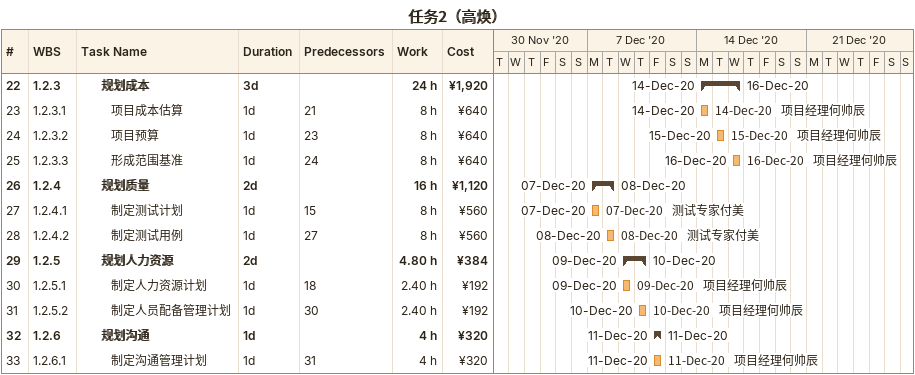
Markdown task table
任务2（高焕）

| ID | WBS | Task | Duration | Start | Finish | Predecessors | Resources | Work (h) | Cost (¥) |
|---|---|---|---|---|---|---|---|---|---|
| 22 | 1.2.3 | **规划成本** | 3d | 2020-12-14 | 2020-12-16 |  |  | 24 | 1920 |
| 23 | 1.2.3.1 | 项目成本估算 | 1d | 2020-12-14 | 2020-12-14 | 21 | 项目经理何帅辰 | 8 | 640 |
| 24 | 1.2.3.2 | 项目预算 | 1d | 2020-12-15 | 2020-12-15 | 23 | 项目经理何帅辰 | 8 | 640 |
| 25 | 1.2.3.3 | 形成范围基准 | 1d | 2020-12-16 | 2020-12-16 | 24 | 项目经理何帅辰 | 8 | 640 |
| 26 | 1.2.4 | **规划质量** | 2d | 2020-12-07 | 2020-12-08 |  |  | 16 | 1120 |
| 27 | 1.2.4.1 | 制定测试计划 | 1d | 2020-12-07 | 2020-12-07 | 15 | 测试专家付美 | 8 | 560 |
| 28 | 1.2.4.2 | 制定测试用例 | 1d | 2020-12-08 | 2020-12-08 | 27 | 测试专家付美 | 8 | 560 |
| 29 | 1.2.5 | **规划人力资源** | 2d | 2020-12-09 | 2020-12-10 |  |  | 4.80 | 384 |
| 30 | 1.2.5.1 | 制定人力资源计划 | 1d | 2020-12-09 | 2020-12-09 | 18 | 项目经理何帅辰 | 2.40 | 192 |
| 31 | 1.2.5.2 | 制定人员配备管理计划 | 1d | 2020-12-10 | 2020-12-10 | 30 | 项目经理何帅辰 | 2.40 | 192 |
| 32 | 1.2.6 | **规划沟通** | 1d | 2020-12-11 | 2020-12-11 |  |  | 4 | 320 |
| 33 | 1.2.6.1 | 制定沟通管理计划 | 1d | 2020-12-11 | 2020-12-11 | 31 | 项目经理何帅辰 | 4 | 320 |
